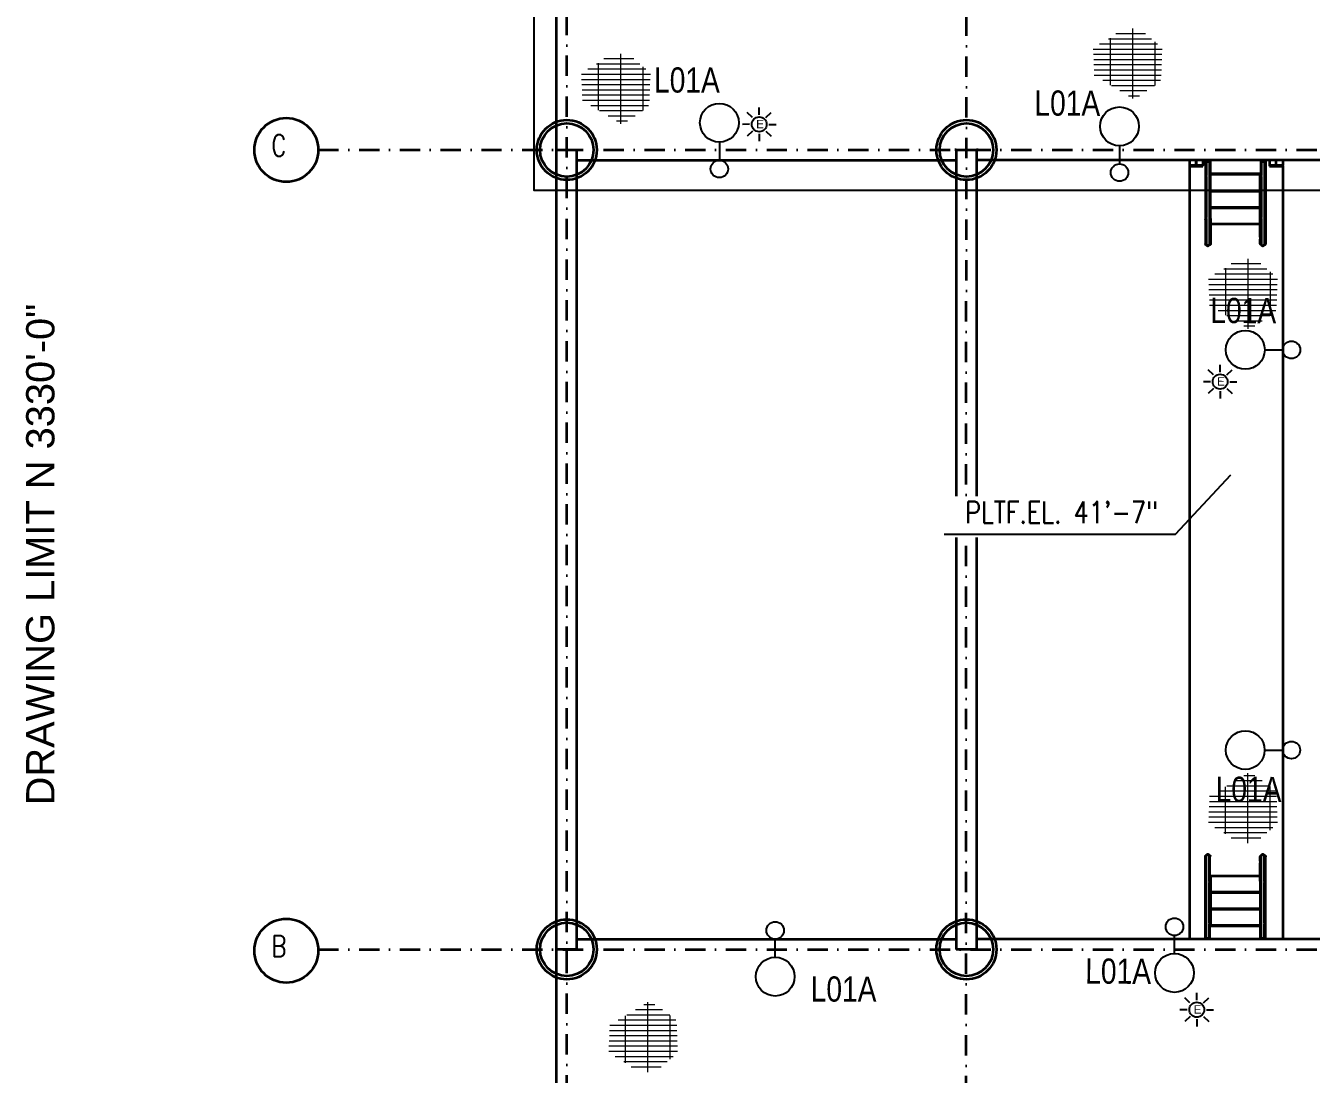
# Model space of a CAD drawing. Header units: inches. Extents: x 3139 to 9140, y 3844 to 6923.
# Drawn here: x 3139 to 3912, y 4996 to 5625 of the extents above; entities that cross this region are included whole.
import ezdxf
from ezdxf.enums import TextEntityAlignment as Align

# ---------------------------------------------------------------- set-up
doc = ezdxf.new("R2010")
doc.units = ezdxf.units.IN
doc.header["$MEASUREMENT"] = 0
doc.linetypes.add('DASHDOT2', pattern=[12.700025, 6.350013, -3.175006, 0, -3.175006])
for name, color, linetype in [('Default', 7, 'Continuous'), ('E-LIGHTING', 41, 'Continuous'), ('TF_G_MATCHLINE', 7, 'Continuous'), ('TF_P_Stairs', 7, 'Continuous'), ('TF_P_Steel', 7, 'Continuous'), ('TF_S_GRATING', 7, 'Continuous')]:
    doc.layers.add(name, color=color, linetype=linetype)
doc.styles.add('Arial', font='arial.ttf')
doc.styles.add('ROMANS', font='romans.shx')

# ---------------------------------------------------------------- blocks, each defined once
blk = doc.blocks.new('TF_P_ELP_GRATING', base_point=(2.146, 13.23))
at = {"layer": 'TF_S_GRATING', "color": 8, "linetype": 'Continuous', "lineweight": 18}
for p, q in [((2.19, 13.523), (2.19, 12.866)), ((2.37, 13.425), (1.964, 13.425)), ((1.98, 13.435), (1.98, 12.994)), ((2.313, 13.474), (2.034, 13.474)), ((2.4, 13.399), (2.4, 12.99)), ((2.469, 13.328), (1.822, 13.328)), ((2.467, 13.279), (1.824, 13.279)), ((2.426, 13.377), (1.882, 13.377)), ((2.465, 13.23), (1.826, 13.23)), ((2.463, 13.182), (1.828, 13.182)), ((2.462, 13.133), (1.83, 13.133)), ((2.46, 13.084), (1.832, 13.084)), ((2.453, 13.035), (1.912, 13.035)), ((2.396, 12.987), (1.992, 12.987)), ((2.326, 12.938), (2.072, 12.938)), ((2.256, 12.889), (2.152, 12.889))]:
    blk.add_line(p, q, dxfattribs=at)
blk = doc.blocks.new('A$Cdd380a1b')
at = {"layer": 'Default', "color": 8, "linetype": 'Continuous', "lineweight": 35}
for centre in [(-76.5834, 8.0625), (-76.5834, 4.3062)]:
    blk.add_circle(centre, 0.15, dxfattribs=at)
at = {"layer": 'TF_P_Stairs', "color": 8, "linetype": 'Continuous', "lineweight": 35}
for p, q in [((-72.271, 8.0129), (-72.271, 7.6196)), ((-72.271, 8.0129), (-72.2666, 8.0129)), ((-72.2666, 7.6196), (-72.2666, 8.0129)), ((-72.2655, 7.9422), (-72.2655, 8.0089)), ((-72.2518, 8.0129), (-72.2518, 7.6196)), ((-72.2518, 8.0129), (-72.2518, 8.0129)), ((-72.2518, 8.0129), (-72.2474, 8.0129)), ((-72.2474, 7.9515), (-72.2474, 8.0148)), ((-72.013, 8.0129), (-72.013, 8.0148)), ((-72.0086, 8.0129), (-72.013, 8.0129)), ((-72.013, 8.0129), (-72.0086, 8.0129)), ((-72.0086, 7.6196), (-72.0086, 8.0129)), ((-72.0074, 7.9422), (-72.0074, 8.0089)), ((-71.9937, 8.0129), (-71.9937, 8.0129)), ((-71.9937, 8.0129), (-71.9937, 7.6196)), ((-71.9937, 8.0129), (-71.9893, 8.0129)), ((-71.9893, 8.0129), (-71.9937, 8.0129)), ((-71.9893, 8.0129), (-71.9893, 7.6196)), ((-72.2655, 7.7456), (-72.2655, 7.9383)), ((-72.2474, 7.9515), (-72.2474, 7.9482)), ((-72.2474, 7.9515), (-72.013, 7.9515)), ((-72.2474, 7.9482), (-72.013, 7.9482)), ((-72.2474, 7.8728), (-72.2474, 7.9482)), ((-72.013, 7.9515), (-72.013, 7.9482)), ((-72.013, 7.8728), (-72.013, 7.9482)), ((-72.0074, 7.7456), (-72.0074, 7.9383)), ((-72.2474, 7.8728), (-72.2474, 7.8695)), ((-72.2474, 7.8728), (-72.013, 7.8728)), ((-72.2474, 7.8695), (-72.013, 7.8695)), ((-72.2474, 7.7942), (-72.2474, 7.8695)), ((-72.013, 7.8728), (-72.013, 7.8695)), ((-72.013, 7.7942), (-72.013, 7.8695)), ((-72.2474, 7.7942), (-72.2474, 7.7909)), ((-72.2474, 7.7942), (-72.013, 7.7942)), ((-72.2474, 7.7909), (-72.013, 7.7909)), ((-72.2474, 7.7155), (-72.2474, 7.7909)), ((-72.013, 7.7942), (-72.013, 7.7909)), ((-72.013, 7.7155), (-72.013, 7.7909)), ((-72.271, 7.7412), (-72.2666, 7.7412)), ((-72.271, 7.7412), (-72.271, 7.7385)), ((-72.2655, 7.6196), (-72.2655, 7.7416)), ((-72.0074, 7.6196), (-72.0074, 7.7416)), ((-71.9893, 7.7412), (-71.9893, 7.7385)), ((-72.2474, 7.7155), (-72.013, 7.7155)), ((-72.271, 4.3602), (-72.271, 4.7512)), ((-72.2666, 4.3602), (-72.2666, 4.7512)), ((-72.2529, 4.7512), (-72.2529, 4.6303)), ((-72.2518, 4.7512), (-72.2518, 4.3602)), ((-72.0086, 4.3602), (-72.0086, 4.7512)), ((-71.9949, 4.7512), (-71.9949, 4.6303)), ((-71.9937, 4.7512), (-71.9937, 4.3602)), ((-71.9893, 4.3602), (-71.9893, 4.7512)), ((-72.2474, 4.6558), (-72.2474, 4.5804)), ((-72.013, 4.6558), (-72.2474, 4.6558)), ((-72.013, 4.6558), (-72.013, 4.5804)), ((-72.2529, 4.6264), (-72.2529, 4.4348)), ((-71.9949, 4.6264), (-71.9949, 4.4348)), ((-72.2474, 4.5776), (-72.2474, 4.5804)), ((-72.013, 4.5804), (-72.2474, 4.5804)), ((-72.013, 4.5776), (-72.2474, 4.5776)), ((-72.2474, 4.5776), (-72.2474, 4.5022)), ((-72.013, 4.5776), (-72.013, 4.5804)), ((-72.013, 4.5776), (-72.013, 4.5022)), ((-72.2474, 4.4993), (-72.2474, 4.5022)), ((-72.013, 4.5022), (-72.2474, 4.5022)), ((-72.013, 4.4993), (-72.2474, 4.4993)), ((-72.2474, 4.4993), (-72.2474, 4.424)), ((-72.013, 4.4993), (-72.013, 4.5022)), ((-72.013, 4.4993), (-72.013, 4.424)), ((-72.2529, 4.4308), (-72.2529, 4.3602)), ((-72.2474, 4.4211), (-72.2474, 4.424)), ((-72.013, 4.424), (-72.2474, 4.424)), ((-72.013, 4.4211), (-72.2474, 4.4211)), ((-72.013, 4.4211), (-72.013, 4.424)), ((-72.013, 4.4211), (-72.013, 4.3602)), ((-71.9949, 4.4308), (-71.9949, 4.3602)), ((-72.2518, 4.3602), (-72.2518, 4.3602)), ((-71.9937, 4.3602), (-71.9937, 4.3602))]:
    blk.add_line(p, q, dxfattribs=at)
for centre, major_axis, start_param, end_param in [((-72.2592, 8.0129), (-0.00742, 0), 5.861388, 6.283185), ((-72.2592, 8.0129), (-0.00742, 0), 0, 0.559787), ((-72.2592, 8.0129), (0.00629, 0), 3.141593, 6.787427), ((-72.2592, 8.0129), (-0.00629, 0), 5.778943, 6.283185), ((-72.2592, 8.0129), (0.00742, 0), 5.723399, 6.704983), ((-72.0011, 8.0129), (-0.00742, 0), 5.861388, 6.283185), ((-72.0011, 8.0129), (-0.00742, 0), 0, 0.559787), ((-72.0011, 8.0129), (0.00629, 0), 3.141593, 6.787427), ((-72.0011, 8.0129), (-0.00629, 0), 5.778943, 6.283185), ((-72.0011, 8.0129), (0.00742, 0), 5.723399, 6.704983), ((-72.2592, 7.6196), (-0.00742, 0), 0, 3.141593), ((-72.0011, 7.6196), (0.00742, 0), 3.141593, 6.283185), ((-72.2592, 4.7512), (-0.00742, 0), 3.141593, 6.283185), ((-72.0011, 4.7512), (-0.00742, 0), 3.141593, 6.283185), ((-72.2592, 4.3602), (-0.00742, 0), 5.723399, 6.283185), ((-72.2592, 4.3602), (-0.00629, 0), 3.141593, 6.283185), ((-72.2592, 4.3602), (0.00742, 0), 0, 0.559787), ((-72.0011, 4.3602), (-0.00742, 0), 5.723399, 6.283185), ((-72.0011, 4.3602), (-0.00629, 0), 3.141593, 6.283185), ((-72.0011, 4.3602), (0.00742, 0), 0, 0.559787)]:
    blk.add_ellipse(centre, major_axis=major_axis, ratio=0.642788, start_param=start_param, end_param=end_param, dxfattribs=at)
for points, degree, knots in [([(-72.2666, 7.7359), (-72.271, 7.7359), (-72.271, 7.7385)], 1, [0.84503606, 0.84503606, 0.875, 0.93713748, 0.93713748]), ([(-72.2518, 7.7412), (-72.2474, 7.7412), (-72.2474, 7.6197)], 1, [0.1016914, 0.1016914, 0.125, 0.2499684, 0.2499684]), ([(-72.0086, 7.6196), (-72.013, 7.6196), (-72.013, 7.7412), (-72.0086, 7.7412)], 1, [0.7266914, 0.7266914, 0.75, 0.875, 0.8983086, 0.8983086]), ([(-72.271, 7.6249), (-72.271, 7.6196), (-72.2666, 7.6196)], 1, [0.5007251, 0.5007251, 0.625, 0.6483086, 0.6483086]), ([(-72.271, 7.6249), (-72.271, 7.6249), (-72.2666, 7.6249)], 1, [0.49927493, 0.49927493, 0.5, 0.52996394, 0.52996394]), ([(-72.2518, 7.6196), (-72.2518, 7.6179), (-72.2524, 7.6163), (-72.2534, 7.6151), (-72.2538, 7.6146), (-72.2542, 7.6141), (-72.2547, 7.6138), (-72.255, 7.6135), (-72.2554, 7.6133), (-72.2558, 7.6131), (-72.2561, 7.6129), (-72.2564, 7.6128), (-72.2567, 7.6127), (-72.2572, 7.6125), (-72.2577, 7.6124), (-72.2583, 7.6123), (-72.2586, 7.6122), (-72.259, 7.6122), (-72.2594, 7.6122), (-72.2597, 7.6122), (-72.26, 7.6123), (-72.2604, 7.6123), (-72.2607, 7.6124), (-72.2611, 7.6125), (-72.2615, 7.6126), (-72.2619, 7.6127), (-72.2624, 7.6129), (-72.2628, 7.6132), (-72.2634, 7.6135), (-72.264, 7.6139), (-72.2645, 7.6144), (-72.2652, 7.6152), (-72.2658, 7.6161), (-72.2662, 7.6171), (-72.2665, 7.618), (-72.2666, 7.6188), (-72.2666, 7.6196)], 3, [0.5, 0.5, 0.5, 0.5, 0.6, 0.6, 0.6, 0.641966, 0.641966, 0.641966, 0.6748614, 0.6748614, 0.6748614, 0.700042, 0.700042, 0.700042, 0.7359414, 0.7359414, 0.7359414, 0.7592914, 0.7592914, 0.7592914, 0.7801395, 0.7801395, 0.7801395, 0.8026533, 0.8026533, 0.8026533, 0.8309393, 0.8309393, 0.8309393, 0.8716277, 0.8716277, 0.8716277, 0.9373461, 0.9373461, 0.9373461, 1, 1, 1, 1]), ([(-72.2645, 7.6163), (-72.2645, 7.6163), (-72.2645, 7.6162), (-72.2644, 7.6161), (-72.2641, 7.6156), (-72.2637, 7.6152), (-72.2632, 7.6148), (-72.2629, 7.6145), (-72.2625, 7.6143), (-72.2622, 7.6141), (-72.2619, 7.614), (-72.2617, 7.6139), (-72.2614, 7.6138), (-72.261, 7.6136), (-72.2606, 7.6135), (-72.2601, 7.6134), (-72.2598, 7.6134), (-72.2595, 7.6134), (-72.2592, 7.6134), (-72.2589, 7.6134), (-72.2586, 7.6134), (-72.2584, 7.6134), (-72.2581, 7.6135), (-72.2578, 7.6135), (-72.2575, 7.6136), (-72.2571, 7.6137), (-72.2568, 7.6138), (-72.2565, 7.614), (-72.256, 7.6142), (-72.2556, 7.6145), (-72.2552, 7.6148), (-72.2547, 7.6152), (-72.2542, 7.6157), (-72.2538, 7.6163)], 3, [0.0939522, 0.0939522, 0.0939522, 0.0939522, 0.1, 0.1, 0.1, 0.1427815, 0.1427815, 0.1427815, 0.1708618, 0.1708618, 0.1708618, 0.1907371, 0.1907371, 0.1907371, 0.2214452, 0.2214452, 0.2214452, 0.243705, 0.243705, 0.243705, 0.2646154, 0.2646154, 0.2646154, 0.2880812, 0.2880812, 0.2880812, 0.318716, 0.318716, 0.318716, 0.3649874, 0.3649874, 0.3649874, 0.4179765, 0.4179765, 0.4179765, 0.4179765]), ([(-72.2518, 7.6196), (-72.2474, 7.6196), (-72.2474, 7.6197)], 1, [0.72669142, 0.72669142, 0.75, 0.7500316, 0.7500316]), ([(-71.9937, 7.6196), (-71.9937, 7.6179), (-71.9944, 7.6163), (-71.9953, 7.6151), (-71.9957, 7.6146), (-71.9962, 7.6141), (-71.9966, 7.6138), (-71.997, 7.6135), (-71.9973, 7.6133), (-71.9977, 7.6131), (-71.998, 7.6129), (-71.9983, 7.6128), (-71.9987, 7.6127), (-71.9991, 7.6125), (-71.9997, 7.6124), (-72.0002, 7.6123), (-72.0006, 7.6122), (-72.0009, 7.6122), (-72.0013, 7.6122), (-72.0016, 7.6122), (-72.002, 7.6123), (-72.0023, 7.6123), (-72.0027, 7.6124), (-72.0031, 7.6125), (-72.0034, 7.6126), (-72.0039, 7.6127), (-72.0043, 7.6129), (-72.0048, 7.6132), (-72.0054, 7.6135), (-72.0059, 7.6139), (-72.0064, 7.6144), (-72.0072, 7.6152), (-72.0078, 7.6161), (-72.0081, 7.6171), (-72.0084, 7.618), (-72.0086, 7.6188), (-72.0086, 7.6196)], 3, [0.5, 0.5, 0.5, 0.5, 0.6, 0.6, 0.6, 0.641966, 0.641966, 0.641966, 0.6748614, 0.6748614, 0.6748614, 0.700042, 0.700042, 0.700042, 0.7359414, 0.7359414, 0.7359414, 0.7592914, 0.7592914, 0.7592914, 0.7801395, 0.7801395, 0.7801395, 0.8026533, 0.8026533, 0.8026533, 0.8309393, 0.8309393, 0.8309393, 0.8716277, 0.8716277, 0.8716277, 0.9373461, 0.9373461, 0.9373461, 1, 1, 1, 1]), ([(-72.0065, 7.6163), (-72.0065, 7.6163), (-72.0064, 7.6162), (-72.0064, 7.6161), (-72.006, 7.6156), (-72.0056, 7.6152), (-72.0051, 7.6148), (-72.0048, 7.6145), (-72.0045, 7.6143), (-72.0041, 7.6141), (-72.0039, 7.614), (-72.0036, 7.6139), (-72.0033, 7.6138), (-72.0029, 7.6136), (-72.0025, 7.6135), (-72.0021, 7.6134), (-72.0018, 7.6134), (-72.0015, 7.6134), (-72.0012, 7.6134), (-72.0009, 7.6134), (-72.0006, 7.6134), (-72.0003, 7.6134), (-72, 7.6135), (-71.9997, 7.6135), (-71.9995, 7.6136), (-71.9991, 7.6137), (-71.9988, 7.6138), (-71.9984, 7.614), (-71.998, 7.6142), (-71.9975, 7.6145), (-71.9971, 7.6148), (-71.9966, 7.6152), (-71.9962, 7.6157), (-71.9958, 7.6163)], 3, [0.0939522, 0.0939522, 0.0939522, 0.0939522, 0.1, 0.1, 0.1, 0.1427815, 0.1427815, 0.1427815, 0.1708618, 0.1708618, 0.1708618, 0.1907371, 0.1907371, 0.1907371, 0.2214452, 0.2214452, 0.2214452, 0.243705, 0.243705, 0.243705, 0.2646154, 0.2646154, 0.2646154, 0.2880812, 0.2880812, 0.2880812, 0.318716, 0.318716, 0.318716, 0.3649874, 0.3649874, 0.3649874, 0.4179765, 0.4179765, 0.4179765, 0.4179765]), ([(-71.9893, 7.6249), (-71.9893, 7.6196), (-71.9937, 7.6196)], 1, [0.5007248, 0.5007248, 0.625, 0.6483086, 0.6483086]), ([(-72.271, 4.7459), (-72.271, 4.7512), (-72.2666, 4.7512)], 1, [0.5007251, 0.5007251, 0.625, 0.6483086, 0.6483086]), ([(-72.2666, 4.7512), (-72.2666, 4.7529), (-72.266, 4.7546), (-72.265, 4.7558), (-72.2646, 4.7563), (-72.2642, 4.7567), (-72.2637, 4.7571), (-72.2634, 4.7574), (-72.263, 4.7576), (-72.2626, 4.7578), (-72.2623, 4.7579), (-72.262, 4.7581), (-72.2617, 4.7582), (-72.2612, 4.7584), (-72.2607, 4.7585), (-72.2601, 4.7586), (-72.2598, 4.7586), (-72.2594, 4.7586), (-72.259, 4.7586), (-72.2587, 4.7586), (-72.2584, 4.7586), (-72.258, 4.7585), (-72.2577, 4.7585), (-72.2573, 4.7584), (-72.2569, 4.7583), (-72.2565, 4.7581), (-72.256, 4.7579), (-72.2556, 4.7577), (-72.255, 4.7573), (-72.2544, 4.7569), (-72.2539, 4.7564), (-72.2532, 4.7557), (-72.2526, 4.7547), (-72.2522, 4.7538), (-72.2519, 4.7529), (-72.2518, 4.752), (-72.2518, 4.7512)], 3, [0.5, 0.5, 0.5, 0.5, 0.6, 0.6, 0.6, 0.641966, 0.641966, 0.641966, 0.6748614, 0.6748614, 0.6748614, 0.700042, 0.700042, 0.700042, 0.7359414, 0.7359414, 0.7359414, 0.7592914, 0.7592914, 0.7592914, 0.7801395, 0.7801395, 0.7801395, 0.8026533, 0.8026533, 0.8026533, 0.8309393, 0.8309393, 0.8309393, 0.8716277, 0.8716277, 0.8716277, 0.9373461, 0.9373461, 0.9373461, 1, 1, 1, 1]), ([(-72.2538, 4.7545), (-72.2539, 4.7546), (-72.2539, 4.7546), (-72.254, 4.7547), (-72.2543, 4.7552), (-72.2547, 4.7557), (-72.2552, 4.7561), (-72.2555, 4.7563), (-72.2559, 4.7565), (-72.2562, 4.7567), (-72.2565, 4.7569), (-72.2567, 4.757), (-72.257, 4.7571), (-72.2574, 4.7572), (-72.2578, 4.7574), (-72.2583, 4.7574), (-72.2586, 4.7575), (-72.2589, 4.7575), (-72.2592, 4.7575), (-72.2595, 4.7575), (-72.2597, 4.7575), (-72.26, 4.7574), (-72.2603, 4.7574), (-72.2606, 4.7573), (-72.2609, 4.7573), (-72.2613, 4.7572), (-72.2616, 4.757), (-72.2619, 4.7569), (-72.2624, 4.7566), (-72.2628, 4.7564), (-72.2632, 4.756), (-72.2637, 4.7556), (-72.2642, 4.7551), (-72.2645, 4.7545)], 3, [0.0939522, 0.0939522, 0.0939522, 0.0939522, 0.1, 0.1, 0.1, 0.1427815, 0.1427815, 0.1427815, 0.1708618, 0.1708618, 0.1708618, 0.1907371, 0.1907371, 0.1907371, 0.2214452, 0.2214452, 0.2214452, 0.243705, 0.243705, 0.243705, 0.2646154, 0.2646154, 0.2646154, 0.2880812, 0.2880812, 0.2880812, 0.318716, 0.318716, 0.318716, 0.3649874, 0.3649874, 0.3649874, 0.4179765, 0.4179765, 0.4179765, 0.4179765]), ([(-72.2518, 4.7512), (-72.2474, 4.7512), (-72.2474, 4.7512)], 1, [0.72669142, 0.72669142, 0.75, 0.7500316, 0.7500316]), ([(-72.0086, 4.6297), (-72.013, 4.6297), (-72.013, 4.7512), (-72.0086, 4.7512)], 1, [0.1016914, 0.1016914, 0.125, 0.25, 0.2733086, 0.2733086]), ([(-72.0086, 4.7512), (-72.013, 4.7512), (-72.013, 4.6297), (-72.0086, 4.6297)], 1, [0.7266914, 0.7266914, 0.75, 0.875, 0.8983086, 0.8983086]), ([(-72.0086, 4.7512), (-72.0086, 4.7529), (-72.0079, 4.7546), (-72.007, 4.7558), (-72.0066, 4.7563), (-72.0061, 4.7567), (-72.0057, 4.7571), (-72.0053, 4.7574), (-72.005, 4.7576), (-72.0046, 4.7578), (-72.0043, 4.7579), (-72.004, 4.7581), (-72.0036, 4.7582), (-72.0032, 4.7584), (-72.0026, 4.7585), (-72.0021, 4.7586), (-72.0017, 4.7586), (-72.0014, 4.7586), (-72.001, 4.7586), (-72.0007, 4.7586), (-72.0003, 4.7586), (-72, 4.7585), (-71.9996, 4.7585), (-71.9992, 4.7584), (-71.9989, 4.7583), (-71.9984, 4.7581), (-71.998, 4.7579), (-71.9975, 4.7577), (-71.9969, 4.7573), (-71.9964, 4.7569), (-71.9959, 4.7564), (-71.9951, 4.7557), (-71.9945, 4.7547), (-71.9942, 4.7538), (-71.9939, 4.7529), (-71.9937, 4.752), (-71.9937, 4.7512)], 3, [0.5, 0.5, 0.5, 0.5, 0.6, 0.6, 0.6, 0.641966, 0.641966, 0.641966, 0.6748614, 0.6748614, 0.6748614, 0.700042, 0.700042, 0.700042, 0.7359414, 0.7359414, 0.7359414, 0.7592914, 0.7592914, 0.7592914, 0.7801395, 0.7801395, 0.7801395, 0.8026533, 0.8026533, 0.8026533, 0.8309393, 0.8309393, 0.8309393, 0.8716277, 0.8716277, 0.8716277, 0.9373461, 0.9373461, 0.9373461, 1, 1, 1, 1]), ([(-71.9958, 4.7545), (-71.9958, 4.7546), (-71.9959, 4.7546), (-71.9959, 4.7547), (-71.9963, 4.7552), (-71.9967, 4.7557), (-71.9972, 4.7561), (-71.9975, 4.7563), (-71.9978, 4.7565), (-71.9982, 4.7567), (-71.9984, 4.7569), (-71.9987, 4.757), (-71.999, 4.7571), (-71.9994, 4.7572), (-71.9998, 4.7574), (-72.0002, 4.7574), (-72.0005, 4.7575), (-72.0008, 4.7575), (-72.0011, 4.7575), (-72.0014, 4.7575), (-72.0017, 4.7575), (-72.002, 4.7574), (-72.0023, 4.7574), (-72.0026, 4.7573), (-72.0028, 4.7573), (-72.0032, 4.7572), (-72.0035, 4.757), (-72.0039, 4.7569), (-72.0043, 4.7566), (-72.0048, 4.7564), (-72.0052, 4.756), (-72.0057, 4.7556), (-72.0061, 4.7551), (-72.0065, 4.7545)], 3, [0.0939522, 0.0939522, 0.0939522, 0.0939522, 0.1, 0.1, 0.1, 0.1427815, 0.1427815, 0.1427815, 0.1708618, 0.1708618, 0.1708618, 0.1907371, 0.1907371, 0.1907371, 0.2214452, 0.2214452, 0.2214452, 0.243705, 0.243705, 0.243705, 0.2646154, 0.2646154, 0.2646154, 0.2880812, 0.2880812, 0.2880812, 0.318716, 0.318716, 0.318716, 0.3649874, 0.3649874, 0.3649874, 0.4179765, 0.4179765, 0.4179765, 0.4179765]), ([(-71.9937, 4.7512), (-71.9893, 4.7512), (-71.9893, 4.7459)], 1, [0.3516914, 0.3516914, 0.375, 0.4992749, 0.4992749]), ([(-71.9893, 4.7459), (-71.9893, 4.7512), (-71.9937, 4.7512)], 1, [0.5007251, 0.5007251, 0.625, 0.6483086, 0.6483086]), ([(-72.271, 4.6297), (-72.271, 4.635), (-72.2666, 4.635)], 1, [0, 0, 0.125, 0.1549639, 0.1549639])]:
    blk.add_open_spline(points, degree=degree, knots=knots, dxfattribs=at)
at = {"layer": 'TF_P_Steel', "color": 8, "linetype": 'Continuous', "lineweight": 35}
for p, q in [((-75.3149, 8.0625), (-75.3149, 9.9064)), ((-75.2672, 8.0625), (-75.2672, 8.1102)), ((-75.3149, 4.3125), (-75.3149, 8.0625)), ((-75.3149, 8.0625), (-75.2195, 8.0625)), ((-75.2195, 4.3125), (-75.2195, 8.0625)), ((-73.4399, 8.0625), (-73.4469, 8.0625)), ((-73.4399, 8.0625), (-73.4399, 4.3125)), ((-73.4399, 8.0625), (-73.3445, 8.0625)), ((-73.3445, 8.0625), (-73.3445, 4.3125)), ((-73.3375, 8.0625), (-73.3445, 8.0625)), ((-75.2195, 8.0148), (-73.4399, 8.0148)), ((-71.5649, 8.0148), (-73.3445, 8.0148)), ((-72.3452, 8.0148), (-72.3452, 7.9899)), ((-72.3152, 7.9899), (-72.3452, 7.9899)), ((-72.3452, 7.9899), (-72.3452, 7.9865)), ((-72.3452, 7.9865), (-72.3452, 4.3602)), ((-72.3452, 7.9865), (-72.283, 7.9865)), ((-72.3152, 8.0148), (-72.3152, 7.9899)), ((-72.3129, 7.9899), (-72.3129, 8.0148)), ((-72.283, 7.9899), (-72.3129, 7.9899)), ((-72.283, 8.0148), (-72.283, 7.9899)), ((-72.283, 7.9865), (-72.283, 7.9899)), ((-71.9702, 8.0148), (-71.9702, 7.9899)), ((-71.9702, 7.9899), (-71.9702, 7.9865)), ((-71.9402, 7.9899), (-71.9702, 7.9899)), ((-71.9702, 7.9865), (-71.908, 7.9865)), ((-71.9402, 8.0148), (-71.9402, 7.9899)), ((-71.9379, 7.9899), (-71.9379, 8.0148)), ((-71.908, 7.9899), (-71.9379, 7.9899)), ((-71.908, 8.0148), (-71.908, 7.9899)), ((-71.908, 7.9865), (-71.908, 7.9899)), ((-71.908, 7.9865), (-71.908, 4.3602)), ((-75.2195, 4.3602), (-73.4399, 4.3602)), ((-71.5649, 4.3602), (-73.3445, 4.3602)), ((-75.3149, 0.5148), (-75.3149, 4.3125)), ((-75.2195, 4.3125), (-75.3149, 4.3125)), ((-75.2672, 4.2648), (-75.2672, 4.3125)), ((-73.3445, 4.3125), (-73.4399, 4.3125))]:
    blk.add_line(p, q, dxfattribs=at)
at = {"layer": 'TF_P_Steel', "color": 8, "linetype": 'DASHDOT2', "lineweight": 35, "ltscale": 0.015}
for points in [[(-75.2672, -0.3893), (-75.2672, 11.8125)], [(-73.3931, -0.3929), (-73.3922, 11.8125)], [(-76.4334, 8.0625), (-54.6422, 8.0625)], [(-76.4334, 4.3125), (-54.6422, 4.3125)]]:
    blk.add_lwpolyline(points, dxfattribs=at)
at = {"layer": 'TF_P_Steel', "color": 8, "linetype": 'Continuous', "lineweight": 35}
for centre, radius in [((-75.2672, 8.0625), 0.1407), ((-75.2672, 8.0625), 0.1253), ((-73.3922, 8.0625), 0.1407), ((-73.3922, 8.0625), 0.1253), ((-75.2672, 4.3125), 0.1407), ((-75.2672, 4.3125), 0.1253), ((-73.3922, 4.3125), 0.1407), ((-73.3922, 4.3125), 0.1253)]:
    blk.add_circle(centre, radius, dxfattribs=at)
at = {"layer": 'Default', "color": 8, "linetype": 'Continuous', "lineweight": 35, "xscale": 0.5, "yscale": 0.5, "zscale": 0.5}
for p in [(-72.635, 8.4852), (-75.0368, 8.3676), (-72.0939, 7.4058)]:
    blk.add_blockref('TF_P_ELP_GRATING', p, dxfattribs=at)
at = {"layer": 'Default', "color": 8, "linetype": 'Continuous', "lineweight": 35, "xscale": -0.5, "yscale": 0.5, "zscale": 0.5, "rotation": 180}
for p in [(-72.0939, 4.9567), (-74.9086, 3.8823)]:
    blk.add_blockref('TF_P_ELP_GRATING', p, dxfattribs=at)
at = {"layer": 'Default', "color": 8, "style": 'ROMANS', "width": 0.8}
for s, p in [('C', (-76.6545, 8.1334)), ('B', (-76.6545, 4.3771))]:
    blk.add_text(s, height=0.1, dxfattribs=at).set_placement(p, align=Align.TOP_LEFT)
at = {"layer": 'TF_G_MATCHLINE', "color": 7, "style": 'Arial', "width": 1.006371}
blk.add_text('DRAWING LIMIT N 3330\'-0"', height=0.132812, rotation=90, dxfattribs=at).set_placement((-77.8043, 6.1646), align=Align.TOP_CENTER)
blk = doc.blocks.new('*U41')
at = {"color": 4, "linetype": 'ByBlock', "lineweight": -2}
blk.add_circle((0, 0), 112, dxfattribs=at)
at = {"color": 4, "insert": (589, 456), "char_height": 324, "attachment_point": 1, "rotation": 89.7413, "style": 'Arial'}
blk.add_mtext_dynamic_manual_height_columns('{\\W0.8;L01A}', width=4053.6, gutter_width=4.41, heights=[0], dxfattribs=at)
at = {"color": 8}
blk.add_wipeout([(842, 0), (841, 16), (840, 31), (837, 47), (834, 62), (829, 77), (824, 92), (818, 106), (811, 120), (803, 134), (794, 146), (784, 159), (774, 171), (763, 182), (751, 192), (739, 202), (726, 210), (713, 218), (699, 225), (684, 232), (670, 237), (654, 241), (639, 245), (624, 247), (608, 249), (593, 249), (577, 249), (561, 247), (546, 245), (531, 241), (515, 237), (501, 232), (486, 225), (472, 218), (459, 210), (446, 202), (434, 192), (422, 182), (411, 171), (401, 159), (391, 146), (382, 134), (374, 120), (367, 106), (361, 92), (356, 77), (351, 62), (348, 47), (345, 31), (344, 16), (343, 0), (344, -16), (345, -31), (348, -47), (351, -62), (356, -77), (361, -92), (367, -106), (374, -120), (382, -134), (391, -146), (401, -159), (411, -171), (422, -182), (434, -192), (446, -202), (459, -210), (472, -218), (486, -225), (501, -232), (515, -237), (531, -241), (546, -245), (561, -247), (577, -249), (593, -249), (608, -249), (624, -247), (639, -245), (654, -241), (670, -237), (684, -232), (699, -225), (713, -218), (726, -210), (739, -202), (751, -192), (763, -182), (774, -171), (784, -159), (794, -146), (803, -134), (811, -120), (818, -106), (824, -92), (829, -77), (834, -62), (837, -47), (840, -31), (841, -16)], dxfattribs=at)
at = {"color": 4, "linetype": 'ByBlock', "lineweight": -2}
blk.add_line((343, 0), (112, 0), dxfattribs=at)
blk.add_circle((593, 0), 249, dxfattribs=at)
blk = doc.blocks.new('*U46')
at = {"color": 4, "linetype": 'ByBlock', "lineweight": -2}
blk.add_circle((0, 0), 112, dxfattribs=at)
at = {"color": 8}
blk.add_wipeout([(842, 0), (841, 16), (840, 31), (837, 47), (834, 62), (829, 77), (824, 92), (818, 106), (811, 120), (803, 134), (794, 146), (784, 159), (774, 171), (763, 182), (751, 192), (739, 202), (726, 210), (713, 218), (699, 225), (684, 232), (670, 237), (654, 241), (639, 245), (624, 247), (608, 249), (593, 249), (577, 249), (561, 247), (546, 245), (531, 241), (515, 237), (501, 232), (486, 225), (472, 218), (459, 210), (446, 202), (434, 192), (422, 182), (411, 171), (401, 159), (391, 146), (382, 134), (374, 120), (367, 106), (361, 92), (356, 77), (351, 62), (348, 47), (345, 31), (344, 16), (343, 0), (344, -16), (345, -31), (348, -47), (351, -62), (356, -77), (361, -92), (367, -106), (374, -120), (382, -134), (391, -146), (401, -159), (411, -171), (422, -182), (434, -192), (446, -202), (459, -210), (472, -218), (486, -225), (501, -232), (515, -237), (531, -241), (546, -245), (561, -247), (577, -249), (593, -249), (608, -249), (624, -247), (639, -245), (654, -241), (670, -237), (684, -232), (699, -225), (713, -218), (726, -210), (739, -202), (751, -192), (763, -182), (774, -171), (784, -159), (794, -146), (803, -134), (811, -120), (818, -106), (824, -92), (829, -77), (834, -62), (837, -47), (840, -31), (841, -16)], dxfattribs=at)
at = {"color": 4, "linetype": 'ByBlock', "lineweight": -2}
blk.add_line((343, 0), (112, 0), dxfattribs=at)
blk.add_circle((593, 0), 249, dxfattribs=at)
at = {"color": 4, "insert": (1056, 1092), "char_height": 324, "attachment_point": 1, "rotation": 269.7413, "style": 'Arial'}
blk.add_mtext_dynamic_manual_height_columns('{\\W0.8;L01A}', width=4053.6, gutter_width=4.41, heights=[0], dxfattribs=at)
blk = doc.blocks.new('*U31')
at = {"color": 3}
for points in [[(-8.54, -37.05), (-8.55, -32.71)], [(-4.46, -38.73), (-1.4, -35.66)], [(-2.77, -42.8), (1.57, -42.79)], [(-12.6, -46.89), (-15.66, -49.96)], [(-8.52, -48.57), (-8.52, -52.91)], [(-4.45, -46.88), (-1.38, -49.94)]]:
    blk.add_lwpolyline(points, dxfattribs=at)
at = {"color": 4, "linetype": 'ByBlock', "lineweight": -2}
blk.add_circle((-27.71, -0.02), 5.26, dxfattribs=at)
at = {"color": 4, "attachment_point": 1, "rotation": 89.86226, "style": 'Arial'}
for s, width, gutter_width, insert, char_height in [('{\\W0.8;L01A}', 189.5784, 0.206, (-58.91, -48.75), 15.1528), ('E', 62.9163, 0.0684, (-11.23, -44.64), 5.03)]:
    blk.add_mtext_dynamic_manual_height_columns(s, width=width, gutter_width=gutter_width, heights=[0], dxfattribs=dict(at, insert=insert, char_height=char_height))
at = {"color": 8}
blk.add_wipeout([(-27.69, -39.38), (-26.95, -39.36), (-26.23, -39.29), (-25.5, -39.17), (-24.79, -39.01), (-24.09, -38.81), (-23.4, -38.56), (-22.73, -38.27), (-22.07, -37.94), (-21.44, -37.56), (-20.84, -37.15), (-20.26, -36.7), (-19.71, -36.22), (-19.19, -35.7), (-18.71, -35.15), (-18.26, -34.57), (-17.85, -33.96), (-17.48, -33.33), (-17.15, -32.68), (-16.86, -32.01), (-16.61, -31.32), (-16.4, -30.62), (-16.25, -29.9), (-16.13, -29.18), (-16.06, -28.45), (-16.04, -27.72), (-16.06, -26.99), (-16.13, -26.26), (-16.25, -25.54), (-16.41, -24.82), (-16.61, -24.12), (-16.86, -23.43), (-17.15, -22.76), (-17.48, -22.11), (-17.86, -21.48), (-18.27, -20.87), (-18.72, -20.29), (-19.2, -19.74), (-19.72, -19.23), (-20.27, -18.74), (-20.85, -18.29), (-21.46, -17.88), (-22.09, -17.51), (-22.74, -17.18), (-23.41, -16.89), (-24.1, -16.64), (-24.8, -16.44), (-25.52, -16.28), (-26.24, -16.16), (-26.97, -16.1), (-27.7, -16.07), (-28.43, -16.1), (-29.16, -16.17), (-29.88, -16.28), (-30.6, -16.44), (-31.3, -16.65), (-31.99, -16.89), (-32.66, -17.18), (-33.31, -17.52), (-33.94, -17.89), (-34.55, -18.3), (-35.13, -18.75), (-35.68, -19.24), (-36.19, -19.75), (-36.68, -20.3), (-37.13, -20.88), (-37.54, -21.49), (-37.91, -22.12), (-38.24, -22.77), (-38.53, -23.44), (-38.78, -24.13), (-38.98, -24.83), (-39.14, -25.55), (-39.26, -26.27), (-39.32, -27), (-39.35, -27.73), (-39.32, -28.47), (-39.25, -29.19), (-39.14, -29.92), (-38.98, -30.63), (-38.77, -31.33), (-38.53, -32.02), (-38.24, -32.69), (-37.9, -33.35), (-37.53, -33.98), (-37.12, -34.58), (-36.67, -35.16), (-36.18, -35.71), (-35.67, -36.23), (-35.12, -36.71), (-34.54, -37.16), (-33.93, -37.57), (-33.3, -37.94), (-32.65, -38.27), (-31.98, -38.56), (-31.29, -38.81), (-30.59, -39.02), (-29.87, -39.17), (-29.15, -39.29), (-28.42, -39.36)], dxfattribs=at)
at = {"color": 4, "linetype": 'ByBlock', "lineweight": -2}
blk.add_line((-27.7, -16.07), (-27.71, -5.28), dxfattribs=at)
at = {"color": 3}
for points in [[(-12.61, -38.74), (-15.69, -35.68)], [(-14.29, -42.82), (-18.63, -42.82)]]:
    blk.add_lwpolyline(points, dxfattribs=at)
at = {"color": 4, "linetype": 'ByBlock', "lineweight": -2}
blk.add_circle((-27.69, -27.73), 11.65, dxfattribs=at)
at = {"color": 3}
blk.add_circle((-8.53, -42.81), 4.47, dxfattribs=at)
blk = doc.blocks.new('*U24')
at = {"color": 4, "linetype": 'ByBlock', "lineweight": -2}
blk.add_circle((0, 0), 112, dxfattribs=at)
at = {"color": 4, "insert": (973, 340), "char_height": 324, "attachment_point": 1, "rotation": 179.7413, "style": 'Arial'}
blk.add_mtext_dynamic_manual_height_columns('{\\W0.8;L01A}', width=4053.6, gutter_width=4.41, heights=[0], dxfattribs=at)
at = {"color": 8}
blk.add_wipeout([(842, 0), (841, 16), (840, 31), (837, 47), (834, 62), (829, 77), (824, 92), (818, 106), (811, 120), (803, 134), (794, 146), (784, 159), (774, 171), (763, 182), (751, 192), (739, 202), (726, 210), (713, 218), (699, 225), (684, 232), (670, 237), (654, 241), (639, 245), (624, 247), (608, 249), (593, 249), (577, 249), (561, 247), (546, 245), (531, 241), (515, 237), (501, 232), (486, 225), (472, 218), (459, 210), (446, 202), (434, 192), (422, 182), (411, 171), (401, 159), (391, 146), (382, 134), (374, 120), (367, 106), (361, 92), (356, 77), (351, 62), (348, 47), (345, 31), (344, 16), (343, 0), (344, -16), (345, -31), (348, -47), (351, -62), (356, -77), (361, -92), (367, -106), (374, -120), (382, -134), (391, -146), (401, -159), (411, -171), (422, -182), (434, -192), (446, -202), (459, -210), (472, -218), (486, -225), (501, -232), (515, -237), (531, -241), (546, -245), (561, -247), (577, -249), (593, -249), (608, -249), (624, -247), (639, -245), (654, -241), (670, -237), (684, -232), (699, -225), (713, -218), (726, -210), (739, -202), (751, -192), (763, -182), (774, -171), (784, -159), (794, -146), (803, -134), (811, -120), (818, -106), (824, -92), (829, -77), (834, -62), (837, -47), (840, -31), (841, -16)], dxfattribs=at)
at = {"color": 4, "linetype": 'ByBlock', "lineweight": -2}
blk.add_line((343, 0), (112, 0), dxfattribs=at)
blk.add_circle((593, 0), 249, dxfattribs=at)
blk = doc.blocks.new('*U83')
at = {"color": 3}
for points in [[(-58.59, 27.95), (-61.66, 31.01)], [(-54.51, 29.64), (-54.52, 33.98)], [(-50.44, 27.96), (-47.37, 31.03)], [(-60.27, 23.87), (-64.61, 23.86)], [(-48.74, 23.89), (-44.4, 23.89)], [(-58.57, 19.8), (-61.64, 16.72)], [(-50.42, 19.81), (-47.35, 16.75)]]:
    blk.add_lwpolyline(points, dxfattribs=at)
blk.add_circle((-54.51, 23.88), 4.47, dxfattribs=at)
at = {"color": 4, "linetype": 'ByBlock', "lineweight": -2}
blk.add_circle((-27.71, -0.02), 5.26, dxfattribs=at)
at = {"color": 4, "attachment_point": 1, "rotation": 89.86226, "style": 'Arial'}
for s, width, gutter_width, insert, char_height in [('E', 62.9163, 0.0684, (-57.2, 22.05), 5.03), ('{\\W0.8;L01A}', 189.5784, 0.206, (-88.67, -39.32), 15.1528)]:
    blk.add_mtext_dynamic_manual_height_columns(s, width=width, gutter_width=gutter_width, heights=[0], dxfattribs=dict(at, insert=insert, char_height=char_height))
at = {"color": 8}
blk.add_wipeout([(-67.07, -0.1), (-67.05, -0.83), (-66.98, -1.56), (-66.86, -2.28), (-66.7, -3), (-66.5, -3.7), (-66.25, -4.39), (-65.95, -5.06), (-65.62, -5.71), (-65.25, -6.34), (-64.83, -6.94), (-64.38, -7.52), (-63.9, -8.07), (-63.38, -8.59), (-62.83, -9.07), (-62.25, -9.52), (-61.64, -9.93), (-61.01, -10.3), (-60.36, -10.63), (-59.69, -10.92), (-59, -11.17), (-58.29, -11.37), (-57.58, -11.53), (-56.86, -11.64), (-56.13, -11.71), (-55.4, -11.73), (-54.66, -11.7), (-53.93, -11.63), (-53.21, -11.52), (-52.5, -11.36), (-51.8, -11.15), (-51.11, -10.9), (-50.44, -10.61), (-49.78, -10.28), (-49.15, -9.9), (-48.55, -9.49), (-47.97, -9.04), (-47.42, -8.55), (-46.91, -8.03), (-46.42, -7.48), (-45.98, -6.9), (-45.57, -6.3), (-45.2, -5.67), (-44.86, -5.01), (-44.58, -4.34), (-44.33, -3.65), (-44.13, -2.95), (-43.97, -2.23), (-43.86, -1.51), (-43.79, -0.78), (-43.77, -0.05), (-43.79, 0.68), (-43.86, 1.41), (-43.98, 2.13), (-44.14, 2.85), (-44.34, 3.55), (-44.59, 4.24), (-44.89, 4.91), (-45.22, 5.56), (-45.59, 6.19), (-46.01, 6.79), (-46.46, 7.37), (-46.94, 7.92), (-47.46, 8.44), (-48.01, 8.92), (-48.59, 9.37), (-49.2, 9.78), (-49.83, 10.15), (-50.48, 10.48), (-51.15, 10.77), (-51.84, 11.02), (-52.55, 11.22), (-53.26, 11.38), (-53.98, 11.49), (-54.71, 11.56), (-55.44, 11.58), (-56.18, 11.55), (-56.9, 11.48), (-57.63, 11.37), (-58.34, 11.21), (-59.04, 11), (-59.73, 10.75), (-60.4, 10.46), (-61.06, 10.13), (-61.69, 9.75), (-62.29, 9.34), (-62.87, 8.89), (-63.42, 8.4), (-63.93, 7.88), (-64.41, 7.33), (-64.86, 6.76), (-65.27, 6.15), (-65.64, 5.52), (-65.97, 4.86), (-66.26, 4.19), (-66.51, 3.5), (-66.71, 2.8), (-66.87, 2.08), (-66.98, 1.36), (-67.05, 0.63)], dxfattribs=at)
at = {"color": 4, "linetype": 'ByBlock', "lineweight": -2}
blk.add_line((-43.77, -0.05), (-32.97, -0.03), dxfattribs=at)
at = {"color": 3}
blk.add_lwpolyline([(-54.5, 18.12), (-54.49, 13.78)], dxfattribs=at)
at = {"color": 4, "linetype": 'ByBlock', "lineweight": -2}
blk.add_circle((-55.42, -0.07), 11.65, dxfattribs=at)
blk = doc.blocks.new('*U40')
at = {"color": 3}
for points in [[(22.05, 19.23), (22.04, 23.57)], [(17.98, 17.53), (14.9, 20.6)], [(26.13, 17.55), (29.19, 20.62)], [(26.14, 9.4), (29.21, 6.33)], [(27.82, 13.47), (32.16, 13.48)], [(22.07, 7.7), (22.07, 3.36)]]:
    blk.add_lwpolyline(points, dxfattribs=at)
blk.add_circle((22.06, 13.47), 4.47, dxfattribs=at)
at = {"color": 4, "linetype": 'ByBlock', "lineweight": -2}
blk.add_circle((-27.71, -0.02), 5.26, dxfattribs=at)
at = {"color": 4, "insert": (19.36, 11.63), "char_height": 5.03, "attachment_point": 1, "rotation": 89.86226, "style": 'Arial'}
blk.add_mtext_dynamic_manual_height_columns('E', width=62.9163, gutter_width=0.0684, heights=[0], dxfattribs=at)
at = {"color": 8}
blk.add_wipeout([(11.65, 0.07), (11.63, 0.8), (11.56, 1.53), (11.44, 2.25), (11.28, 2.96), (11.08, 3.67), (10.83, 4.35), (10.53, 5.03), (10.2, 5.68), (9.83, 6.31), (9.41, 6.91), (8.96, 7.49), (8.48, 8.04), (7.96, 8.55), (7.41, 9.04), (6.83, 9.48), (6.22, 9.89), (5.59, 10.27), (4.94, 10.6), (4.27, 10.89), (3.58, 11.13), (2.87, 11.34), (2.16, 11.49), (1.44, 11.61), (0.71, 11.67), (-0.02, 11.7), (-0.76, 11.67), (-1.49, 11.6), (-2.21, 11.48), (-2.92, 11.32), (-3.62, 11.12), (-4.31, 10.87), (-4.98, 10.58), (-5.64, 10.24), (-6.27, 9.87), (-6.87, 9.46), (-7.45, 9.01), (-8, 8.52), (-8.51, 8), (-9, 7.45), (-9.44, 6.87), (-9.85, 6.27), (-10.22, 5.63), (-10.56, 4.98), (-10.84, 4.31), (-11.09, 3.62), (-11.29, 2.92), (-11.45, 2.2), (-11.56, 1.48), (-11.63, 0.75), (-11.65, 0.02), (-11.63, -0.71), (-11.56, -1.44), (-11.44, -2.17), (-11.28, -2.88), (-11.08, -3.58), (-10.83, -4.27), (-10.53, -4.94), (-10.2, -5.59), (-9.83, -6.22), (-9.41, -6.83), (-8.96, -7.41), (-8.48, -7.95), (-7.96, -8.47), (-7.41, -8.95), (-6.83, -9.4), (-6.22, -9.81), (-5.59, -10.18), (-4.94, -10.51), (-4.27, -10.8), (-3.58, -11.05), (-2.87, -11.25), (-2.16, -11.41), (-1.44, -11.52), (-0.71, -11.59), (0.02, -11.61), (0.76, -11.59), (1.48, -11.52), (2.21, -11.4), (2.92, -11.24), (3.62, -11.03), (4.31, -10.78), (4.98, -10.49), (5.64, -10.16), (6.27, -9.78), (6.87, -9.37), (7.45, -8.92), (8, -8.44), (8.51, -7.92), (8.99, -7.37), (9.44, -6.79), (9.85, -6.18), (10.22, -5.55), (10.55, -4.9), (10.84, -4.23), (11.09, -3.54), (11.29, -2.83), (11.45, -2.12), (11.56, -1.39), (11.63, -0.67)], dxfattribs=at)
at = {"color": 4, "linetype": 'ByBlock', "lineweight": -2}
blk.add_line((-11.65, 0.02), (-22.45, -0.01), dxfattribs=at)
at = {"color": 3}
for points in [[(16.29, 13.46), (11.96, 13.45)], [(17.99, 9.38), (14.92, 6.31)]]:
    blk.add_lwpolyline(points, dxfattribs=at)
at = {"color": 4, "linetype": 'ByBlock', "lineweight": -2}
blk.add_circle((0, 0.04), 11.65, dxfattribs=at)
at = {"color": 4, "insert": (-8.63, -53.56), "char_height": 15.1528, "attachment_point": 1, "rotation": 89.86226, "style": 'Arial'}
blk.add_mtext_dynamic_manual_height_columns('{\\W0.8;L01A}', width=189.5784, gutter_width=0.206, heights=[0], dxfattribs=at)

msp = doc.modelspace()

# ---------------------------------------------------------------- block references
at = {"xscale": 128, "yscale": 128, "zscale": 128}
msp.add_blockref('A$Cdd380a1b', (13098.63, 4518.8), dxfattribs=at)

# ---------------------------------------------------------------- next in the draw order: linework, layer by layer
at = {"color": 0}
for points in [[(3444.55, 5836.35), (3444.55, 5526.58), (3446.21, 5526.58)], [(3446.21, 5526.58), (4296.2, 5526.58)]]:
    msp.add_lwpolyline(points, dxfattribs=at)

# ---------------------------------------------------------------- next in the draw order: block references
at = {"layer": 'E-LIGHTING', "color": 3, "rotation": 269.9129640520016}
for name, p in [('*U83', (3556.02, 5511.72)), ('*U31', (3899.64, 5403.06)), ('*U40', (3829.37, 5056.65))]:
    msp.add_blockref(name, p, dxfattribs=at)
at = {"layer": 'E-LIGHTING', "xscale": 0.04676794374954184, "yscale": 0.04676794374954184, "zscale": 0.04676794374954184}
for name, p, rotation in [('*U46', (3796.4, 5537.23), 90.03390637095421), ('*U24', (3899.66, 5190.46), 180.033906370954), ('*U41', (3589.59, 5082.16), 270.0339063709542)]:
    msp.add_blockref(name, p, dxfattribs=dict(at, rotation=rotation))

# ---------------------------------------------------------------- next in the draw order: wipeouts: each hides what was drawn before it
at = {"color": 3}
msp.add_wipeout([(3696.76, 5342.9), (3712.33, 5342.9), (3712.33, 5318.16), (3696.76, 5318.16)], dxfattribs=at)

# ---------------------------------------------------------------- next in the draw order: linework, layer by layer
at = {"color": 8}
msp.add_lwpolyline([(3863, 5355.54), (3829.75, 5320), (3691.11, 5320)], dxfattribs=at)

# ---------------------------------------------------------------- next in the draw order: texts
at = {"layer": 'Default', "color": 8, "style": 'ROMANS', "width": 0.8}
msp.add_text('PLTF.EL. 41\'-7"', height=13.2, dxfattribs=at).set_placement((3761.62, 5333.22), align=Align.MIDDLE_CENTER)

doc.saveas('drawing.dxf')
